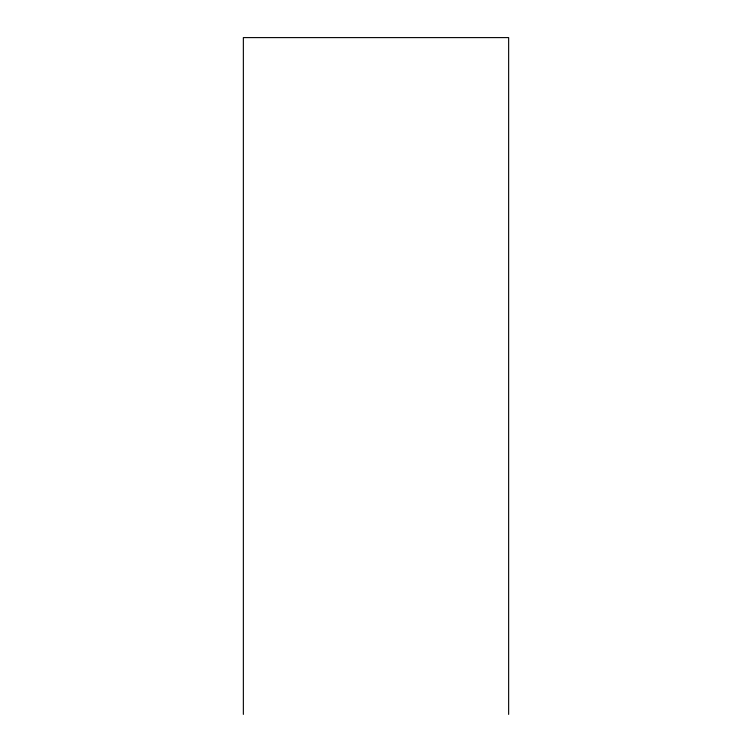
<?xml version="1.0" encoding="UTF-8"?>
<svg xmlns="http://www.w3.org/2000/svg" width="752" height="752" viewBox="0 0 752 752"><rect width="100%" height="100%" fill="white"/><g stroke="black" fill="none" stroke-linecap="round" stroke-linejoin="round"><path stroke-width="1.13" d="M508.643 714.4L508.643 37.6L243.357 37.6L243.357 714.4"/></g></svg>
